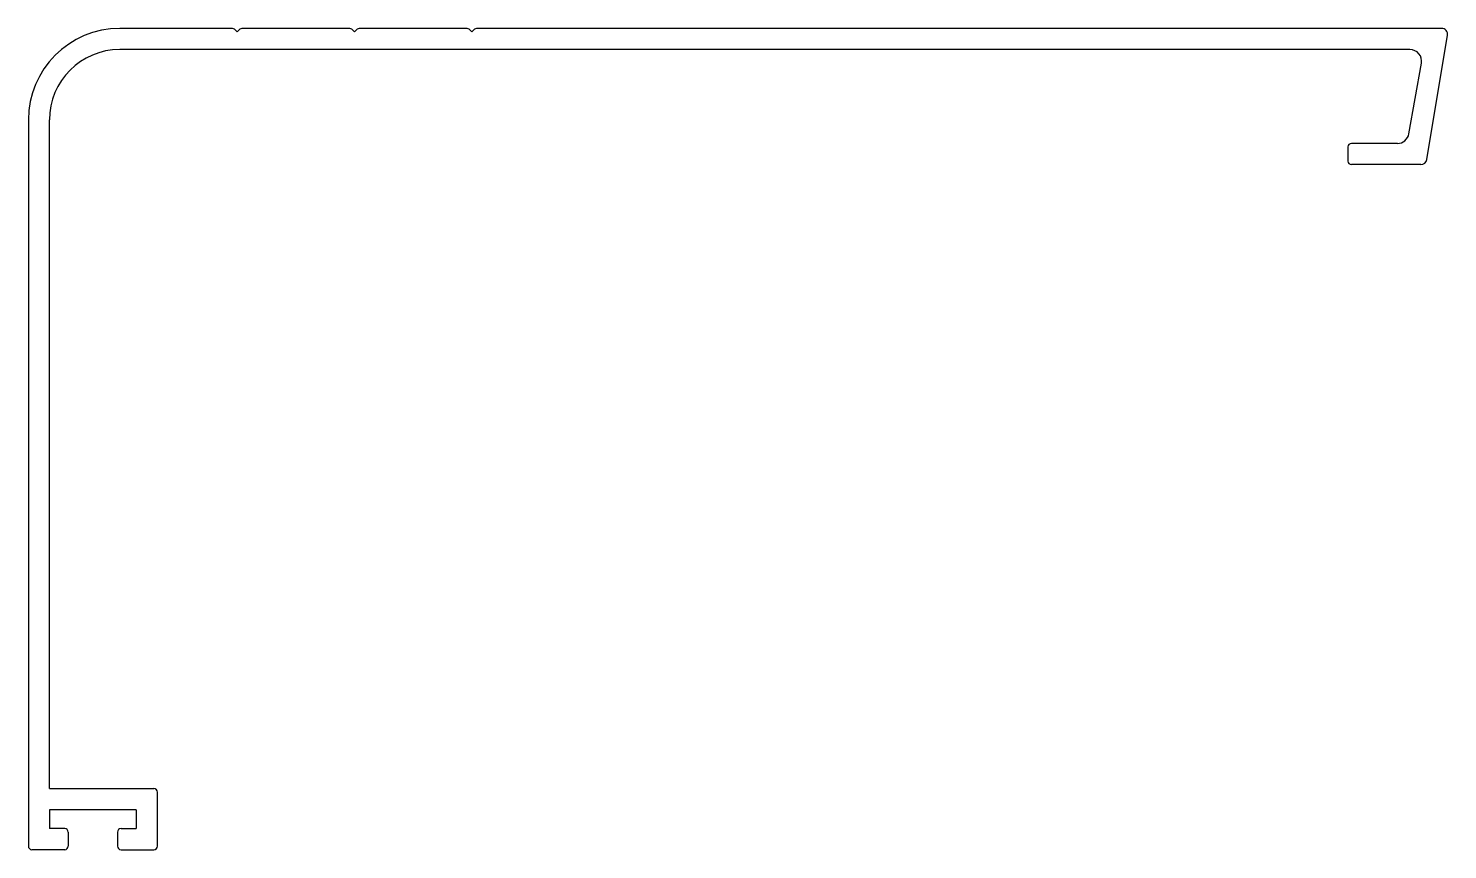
# Model space of a CAD drawing. Extents: x 1391 to 1512, y 2137 to 2207.
import ezdxf

# ---------------------------------------------------------------- set-up
doc = ezdxf.new("R2010")
doc.units = 0
doc.layers.get('0').update_dxf_attribs({"linetype": 'CONTINUOUS'})

msp = doc.modelspace()

# ---------------------------------------------------------------- linework, layer by layer
for p, q in [((1407.94, 2206.94), (1398.34, 2206.94)), ((1408.34, 2206.64), (1408.12, 2206.87)), ((1408.34, 2206.64), (1408.57, 2206.87)), ((1417.94, 2206.94), (1408.75, 2206.94)), ((1418.34, 2206.64), (1418.12, 2206.87)), ((1418.34, 2206.64), (1418.57, 2206.87)), ((1427.94, 2206.94), (1418.75, 2206.94)), ((1428.34, 2206.64), (1428.12, 2206.87)), ((1428.34, 2206.64), (1428.57, 2206.87)), ((1511.04, 2206.94), (1428.75, 2206.94)), ((1509.76, 2195.76), (1511.54, 2206.36)), ((1508.33, 2205.14), (1398.34, 2205.14)), ((1508.24, 2197.97), (1509.31, 2203.97)), ((1390.54, 2199.14), (1390.54, 2137.24)), ((1392.34, 2142.14), (1392.34, 2199.14)), ((1503.04, 2196.84), (1503.04, 2195.64)), ((1507.26, 2197.14), (1503.34, 2197.14)), ((1509.27, 2195.34), (1503.34, 2195.34)), ((1392.34, 2142.14), (1401.24, 2142.14)), ((1401.54, 2137.24), (1401.54, 2141.84)), ((1392.34, 2140.34), (1392.34, 2138.74)), ((1399.74, 2140.34), (1392.34, 2140.34)), ((1399.74, 2140.34), (1399.74, 2138.74)), ((1393.64, 2138.74), (1392.34, 2138.74)), ((1393.94, 2138.44), (1393.94, 2137.24)), ((1398.14, 2138.44), (1398.14, 2137.24)), ((1398.44, 2138.74), (1399.74, 2138.74)), ((1393.64, 2136.94), (1390.84, 2136.94)), ((1398.44, 2136.94), (1401.24, 2136.94))]:
    msp.add_line(p, q)
for centre, radius, start, end in [((1398.34, 2199.14), 7.8, 90, 180), ((1407.94, 2206.69), 0.25, 45, 90), ((1408.75, 2206.69), 0.25, 90, 135), ((1417.94, 2206.69), 0.25, 45, 90), ((1418.75, 2206.69), 0.25, 90, 135), ((1427.94, 2206.69), 0.25, 45, 90), ((1428.75, 2206.69), 0.25, 90, 135), ((1511.04, 2206.44), 0.5, 350.5051, 90), ((1398.34, 2199.14), 6, 90, 180), ((1508.33, 2204.14), 1, 349.8848, 90), ((1507.26, 2198.14), 1, 270, 349.8848), ((1503.34, 2196.84), 0.3, 90, 180), ((1503.34, 2195.64), 0.3, 180, 270), ((1509.27, 2195.84), 0.5, 270, 350.5051), ((1401.24, 2141.84), 0.3, 0, 90), ((1393.64, 2138.44), 0.3, 0, 90), ((1398.44, 2138.44), 0.3, 90, 180), ((1390.84, 2137.24), 0.3, 180, 270), ((1393.64, 2137.24), 0.3, 270, 0), ((1398.44, 2137.24), 0.3, 180, 270), ((1401.24, 2137.24), 0.3, 270, 0)]:
    msp.add_arc(centre, radius, start, end)

doc.saveas('drawing.dxf')
